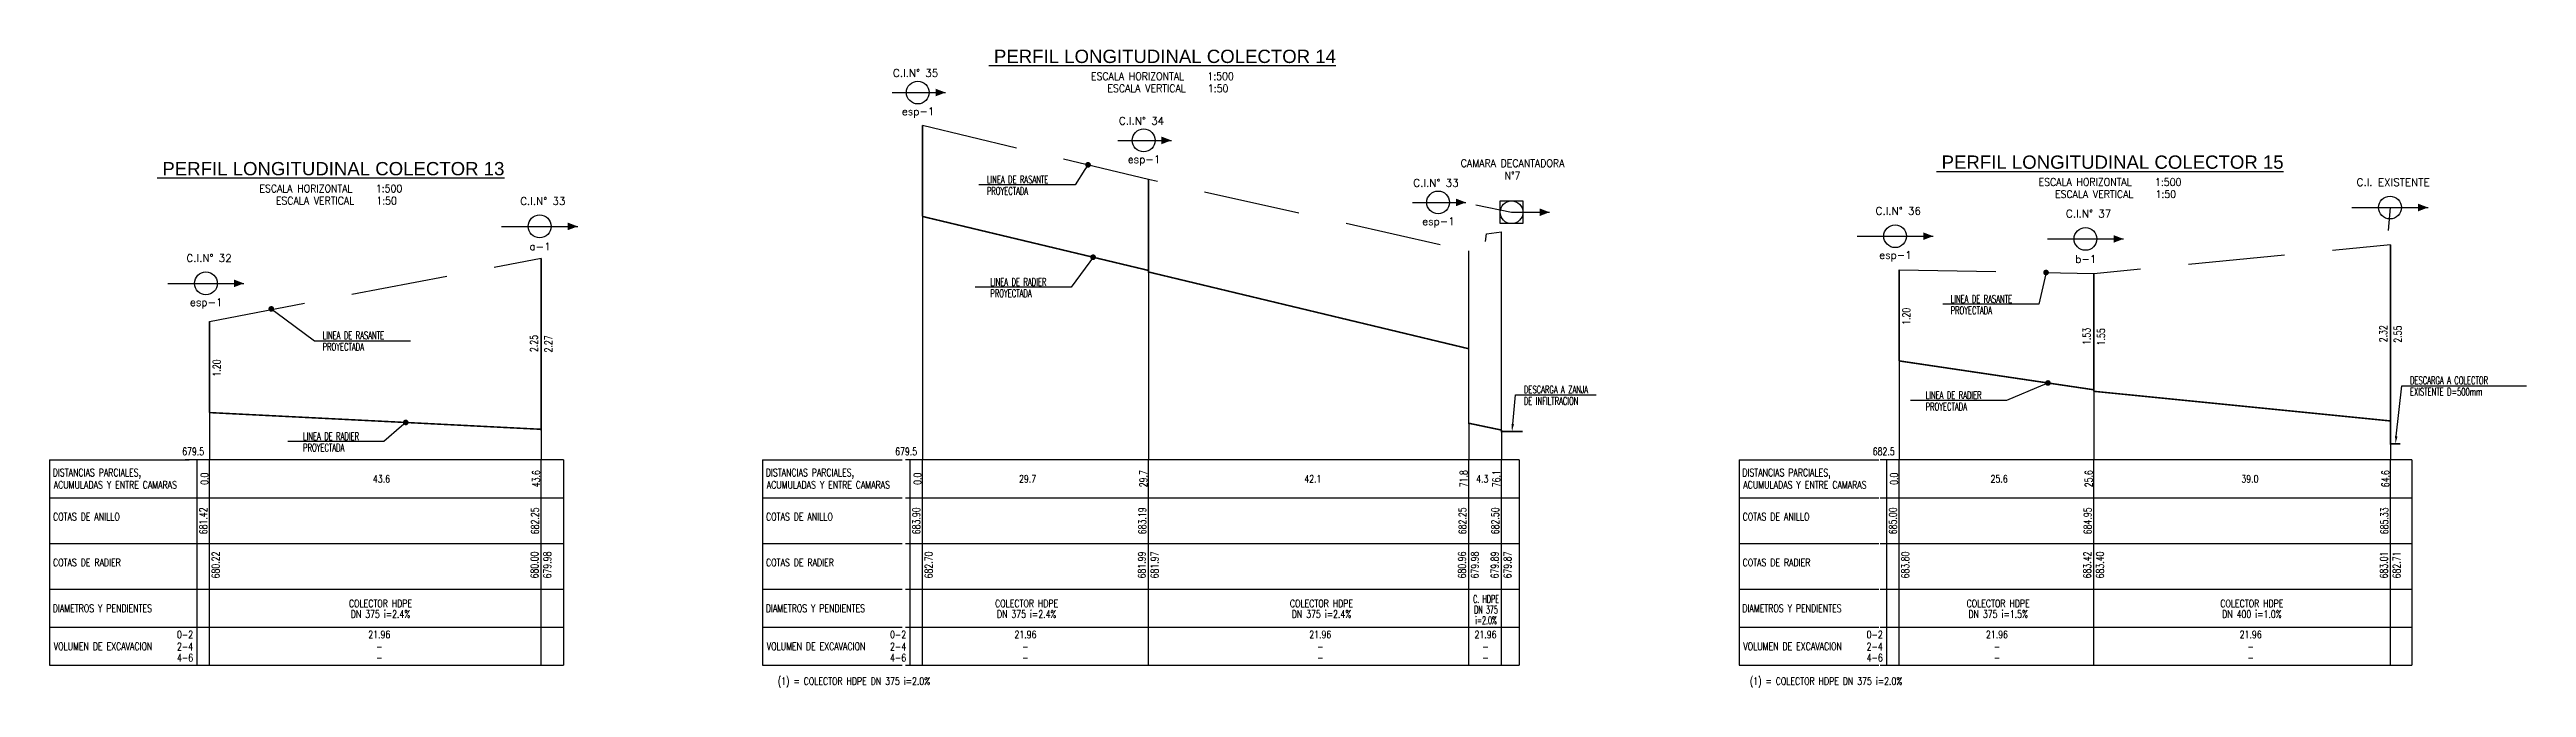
# Model space of a CAD drawing. Extents: x 350769 to 354978, y 6304672 to 6307963.
# Drawn here: x 354370.5 to 354696.1, y 6304672 to 6304755.9 of the extents above; entities that cross this region are included whole.
import ezdxf
from ezdxf import colors
from ezdxf.entities.mleader import LeaderData, LeaderLine
from ezdxf.enums import TextEntityAlignment as Align
from ezdxf.math import Vec2, Vec3

# ---------------------------------------------------------------- set-up
doc = ezdxf.new("R2010")
doc.units = 0
doc.linetypes.add('DASHED', pattern=[19.049999999999997, 12.7, -6.35])
doc.layers.get('0').update_dxf_attribs({"linetype": 'CONTINUOUS'})
for name, color, linetype in [('00-ALL SALIDA SUMIDERO', 1, 'CONTINUOUS'), ('00-FORMATO', 6, 'CONTINUOUS'), ('00_All ext_Txt', 4, 'CONTINUOUS'), ('03_Pav ext_Cota 250', 7, 'CONTINUOUS'), ('03_S2_Pav ext_Borde vereda', 7, 'CONTINUOUS'), ('05', 3, 'CONTINUOUS'), ('C-ROAD-PROF', 3, 'CONTINUOUS'), ('Perfil perfil cajon', 6, 'CONTINUOUS'), ('Perfil perfil texto', 3, 'CONTINUOUS')]:
    doc.layers.add(name, color=color, linetype=linetype)
doc.styles.add('lluvias DET-ROMANS', font='ROMANS.SHX', dxfattribs={"width": 0.9, "height": 2})
doc.styles.add('NEGRITA', font='swisse.ttf')
doc.styles.add('ROMANS', font='romans.shx', dxfattribs={"width": 0.65})

# ---------------------------------------------------------------- blocks, each defined once
blk = doc.blocks.new('_Dot')
at = {"color": 0, "linetype": 'ByBlock', "lineweight": -2}
blk.add_line((-0.5, 0), (-1, 0), dxfattribs=at)
at = {"color": 0, "linetype": 'ByBlock', "const_width": 0.5}
blk.add_lwpolyline([(-0.25, 0, 1), (0.25, 0, 1)], format="xyb", close=True, dxfattribs=at)

msp = doc.modelspace()

# ---------------------------------------------------------------- linework, layer by layer
at = {"layer": '00-ALL SALIDA SUMIDERO', "ltscale": 0.5}
for points, elevation in [([(354488.3132456957, 6304750.265610069, 0, 1, 0), (354487.0095989314, 6304750.265610069, 0, 0, 0)], -1.274502462725251e-08), ([(354518.0070267681, 6304743.968297129, 0, 1, 0), (354516.7033800037, 6304743.968297129, 0, 0, 0)], -1.274502462725251e-08), ([(354556.7181971252, 6304735.807557489, 0, 1, 0), (354555.4145503609, 6304735.807557489, 0, 0, 0)], -1.274502462725251e-08), ([(354618.1522332717, 6304731.366828771, 0, 1, 0), (354616.8485865073, 6304731.366828771, 0, 0, 0)], -1e-10), ([(354396.0790905904, 6304725.157192903, 0, 1, 0), (354394.775443826, 6304725.157192903, 0, 0, 0)], -1e-10)]:
    msp.add_lwpolyline(points, format="xyseb", dxfattribs=dict(at, elevation=elevation))
at = {"layer": '00-ALL SALIDA SUMIDERO', "ltscale": 0.5, "const_width": 0.2}
for points in [[(354485.2890310542, 6304733.959899182), (354485.2890310542, 6304745.959899182)], [(354514.9890310543, 6304738.859899169), (354514.9890310543, 6304726.659899169), (354557.0890310542, 6304716.559899148)], [(354485.2890310542, 6304733.959899182), (354514.9890310543, 6304726.859899183)], [(354561.3890310542, 6304731.959899146), (354561.3890310542, 6304705.659899146), (354564.1679189082, 6304705.659899146)], [(354678.2710682827, 6304730.259899332), (354678.2710682827, 6304704.059899289), (354679.5839481231, 6304704.059899289)], [(354435.1517133757, 6304728.459899166), (354435.1517133757, 6304705.759899182)], [(354557.0890310542, 6304729.459899148), (354557.0890310542, 6304706.759899182), (354561.3890310542, 6304705.859899146)], [(354613.6710682827, 6304726.95989933), (354613.6710682827, 6304714.959899332)], [(354639.2710682827, 6304726.45989929), (354639.2710682827, 6304710.95989929)], [(354391.5517133757, 6304720.159899184), (354391.5517133757, 6304708.159899183)], [(354613.6710682827, 6304714.959899332), (354639.2710682827, 6304711.159899333)], [(354639.2710682827, 6304710.95989929), (354678.2710682827, 6304707.059899289)], [(354391.5517133757, 6304708.159899183), (354435.1517133757, 6304705.959899182)]]:
    msp.add_lwpolyline(points, dxfattribs=at)
at = {"layer": '00-ALL SALIDA SUMIDERO', "ltscale": 0.5}
for points in [[(354439.9546365809, 6304732.655357709, 0, 1, 0), (354438.6509898165, 6304732.655357709, 0, 0, 0)], [(354567.7206265252, 6304734.515368352, 0, 1, 0), (354566.4169797609, 6304734.515368352, 0, 0, 0)], [(354683.2080262834, 6304735.138360329, 0, 1, 0), (354681.904379519, 6304735.138360329, 0, 0, 0)], [(354643.1747656375, 6304731.006807437, 0, 1, 0), (354641.8711188731, 6304731.006807437, 0, 0, 0)]]:
    msp.add_lwpolyline(points, format="xyseb", dxfattribs=at)
at = {"layer": '03_Pav ext_Cota 250', "color": 7}
for points in [[(354391.5517133757, 6304674.908357416), (354391.5517133757, 6304701.959899182)], [(354435.1517133757, 6304674.908357416), (354435.1517133757, 6304701.959899182)], [(354485.2890310542, 6304674.908357416), (354485.2890310542, 6304701.959899182)], [(354514.9890310543, 6304674.908357416), (354514.9890310543, 6304701.959899182)], [(354557.0890310542, 6304674.908357416), (354557.0890310542, 6304701.959899182)], [(354561.3890310542, 6304674.908357416), (354561.3890310542, 6304701.959899182)], [(354613.6710682827, 6304674.908357566), (354613.6710682827, 6304701.959899332)], [(354639.2710682827, 6304674.908357523), (354639.2710682827, 6304701.95989929)], [(354678.2710682827, 6304674.908357523), (354678.2710682827, 6304701.95989929)]]:
    msp.add_lwpolyline(points, dxfattribs=at)
at = {"layer": '03_S2_Pav ext_Borde vereda'}
for points in [[(354485.2890310542, 6304733.959899182), (354485.2890310542, 6304701.959899182)], [(354514.9890310543, 6304726.659899169), (354514.9890310543, 6304701.959899182)], [(354613.6710682827, 6304714.959899332), (354613.6710682827, 6304701.959899332)], [(354639.2710682827, 6304710.95989929), (354639.2710682827, 6304701.959899332)], [(354391.5517133757, 6304708.159899183), (354391.5517133757, 6304701.959899182)], [(354678.2710682827, 6304706.859899333), (354678.2710682827, 6304701.959899332)], [(354435.1517133757, 6304705.759899182), (354435.1517133757, 6304701.959899182)], [(354557.0890310542, 6304706.759899182), (354557.0890310542, 6304701.959899182)], [(354561.3890310542, 6304705.859899146), (354561.3890310542, 6304701.959899182)]]:
    msp.add_lwpolyline(points, dxfattribs=at)
at = {"layer": '05', "color": 1}
for p, q in [((354481.2836306981, 6304750.26561007, -1.274502462725251e-08), (354488.3132456957, 6304750.265610069, -1.274502462725251e-08)), ((354510.9774117704, 6304743.96829713, -1.274502462725251e-08), (354518.0070267681, 6304743.968297129, -1.274502462725251e-08)), ((354549.6885821276, 6304735.80755749, -1.274502462725251e-08), (354556.7181971252, 6304735.807557489, -1.274502462725251e-08)), ((354562.7206265252, 6304734.515368352), (354567.7206265252, 6304734.515368352)), ((354673.2080262834, 6304735.138360329), (354683.2080262834, 6304735.138360329)), ((354429.9546365809, 6304732.655357709), (354439.9546365809, 6304732.655357709)), ((354608.1522332717, 6304731.366828771), (354618.1522332717, 6304731.366828771)), ((354633.1747656375, 6304731.006807437), (354643.1747656375, 6304731.006807437)), ((354386.0790905904, 6304725.157192903), (354396.0790905904, 6304725.157192903))]:
    msp.add_line(p, q, dxfattribs=at)
for points in [[(354558.0243668852, 6304735.508454985), (354562.7206265252, 6304734.515368352)], [(354678.2080262834, 6304735.138360329), (354677.9808113406, 6304732.124257944)]]:
    msp.add_lwpolyline(points, dxfattribs=at)
msp.add_lwpolyline([(354564.2206265252, 6304733.015368352), (354561.2206265252, 6304733.015368352), (354561.2206265252, 6304736.015368352), (354564.2206265252, 6304736.015368352)], close=True, dxfattribs=at)
for centre in [(354484.6668209241, 6304750.265610069, -1.274502462725251e-08), (354514.3606019964, 6304743.968297129, -1.274502462725251e-08), (354553.0717723536, 6304735.807557489, -1.274502462725251e-08), (354678.2080262834, 6304735.138360329), (354434.9546365809, 6304732.655357709), (354562.7206265252, 6304734.515368352), (354613.1522332717, 6304731.366828771), (354638.1747656375, 6304731.006807437), (354391.0790905904, 6304725.157192903)]:
    msp.add_circle(centre, 1.5, dxfattribs=at)
at = {"layer": 'C-ROAD-PROF', "color": 3, "linetype": 'DASHED', "lineweight": -3, "flags": 128}
for points in [[(354485.2890310542, 6304745.959899182), (354514.9890310543, 6304738.859899169), (354557.0890310542, 6304729.459899148), (354559.3115375848, 6304730.652856364), (354559.4388050489, 6304731.681760794), (354561.3890310542, 6304731.959899146)], [(354613.6710682827, 6304726.95989933), (354639.2710682827, 6304726.45989929), (354678.2710682827, 6304730.259899332)], [(354391.5517133757, 6304720.159899184), (354435.1517133757, 6304728.459899166)]]:
    msp.add_lwpolyline(points, dxfattribs=at)
at = {"layer": 'Perfil perfil cajon'}
for p, q in [((354370.5236405121, 6304701.959899376), (354388.8718815919, 6304701.959899377)), ((354370.5236405121, 6304701.959899376), (354370.5236405107, 6304674.908357611)), ((354438.0932099194, 6304701.959899164), (354388.3501472573, 6304701.959899186)), ((354389.8928946177, 6304701.959899376), (354389.8928946165, 6304674.90835761)), ((354464.2609581907, 6304701.959899186), (354482.6091992704, 6304701.959899187)), ((354464.2609581906, 6304701.959899186), (354464.2609581892, 6304674.908357421)), ((354563.7367685188, 6304701.959899145), (354483.0524462583, 6304701.959899186)), ((354483.6302122962, 6304701.959899186), (354483.630212295, 6304674.90835742)), ((354592.6429954191, 6304701.959899336), (354610.9912364989, 6304701.959899337)), ((354592.642995419, 6304701.959899336), (354592.6429954176, 6304674.908357571)), ((354681.0897300485, 6304701.959899297), (354611.1686968845, 6304701.959899336)), ((354612.0122495246, 6304701.959899336), (354612.0122495235, 6304674.90835757)), ((354370.5236405107, 6304674.90835761), (354388.8718815901, 6304674.90835761)), ((354464.2609581893, 6304674.90835742), (354482.6091992686, 6304674.90835742)), ((354592.6429954177, 6304674.90835757), (354610.991236497, 6304674.90835757))]:
    msp.add_line(p, q, dxfattribs=at)
at = {"layer": 'Perfil perfil cajon', "color": 7}
for p, q in [((354370.5236405119, 6304696.959899379), (354388.8718815919, 6304696.959899375)), ((354388.3501472573, 6304696.959899184), (354438.0932099181, 6304696.959899162)), ((354464.2609581904, 6304696.959899189), (354482.6091992704, 6304696.959899185)), ((354483.0524462583, 6304696.959899184), (354563.7367685175, 6304696.959899143)), ((354592.6429954189, 6304696.959899339), (354610.9912364998, 6304696.959899335)), ((354611.1686968845, 6304696.959899334), (354681.0897300472, 6304696.959899295)), ((354370.5236405116, 6304690.934128493), (354388.871881591, 6304690.934128493)), ((354388.3501472563, 6304690.934128302), (354438.0932099166, 6304690.934128277)), ((354464.2609581901, 6304690.934128303), (354482.6091992695, 6304690.934128303)), ((354483.0524462573, 6304690.934128302), (354563.736768516, 6304690.934128258)), ((354592.6429954185, 6304690.934128453), (354610.9912364979, 6304690.934128453)), ((354611.1686968835, 6304690.934128452), (354681.0897300456, 6304690.93412841)), ((354370.5236405112, 6304684.90835761), (354388.8718815901, 6304684.908357607)), ((354388.3501472563, 6304684.908357418), (354438.093209915, 6304684.908357393)), ((354464.2609581897, 6304684.90835742), (354482.6091992686, 6304684.908357417)), ((354483.0524462573, 6304684.908357418), (354563.7367685144, 6304684.908357374)), ((354592.6429954182, 6304684.90835757), (354610.991236497, 6304684.908357567)), ((354611.1686968835, 6304684.908357568), (354681.0897300441, 6304684.908357526)), ((354370.523640511, 6304679.908357611), (354388.8718815901, 6304679.908357611)), ((354388.3501472554, 6304679.90835742), (354438.0932099136, 6304679.908357395)), ((354464.2609581895, 6304679.908357421), (354482.6091992686, 6304679.908357421)), ((354483.0524462564, 6304679.90835742), (354563.736768513, 6304679.908357376)), ((354592.6429954179, 6304679.908357571), (354610.991236497, 6304679.908357571)), ((354611.1686968826, 6304679.90835757), (354681.0897300427, 6304679.908357528))]:
    msp.add_line(p, q, dxfattribs=at)
at = {"layer": 'Perfil perfil cajon'}
for points in [[(354438.0932099194, 6304701.959899129), (354438.0932099124, 6304674.908357363)], [(354563.7367685188, 6304701.959899111), (354563.7367685118, 6304674.908357345)], [(354681.0897300485, 6304701.959899263), (354681.0897300415, 6304674.908357496)], [(354388.3501472554, 6304674.908357419), (354438.0932099124, 6304674.908357397)], [(354483.0524462564, 6304674.908357419), (354563.7367685118, 6304674.908357378)], [(354611.1686968826, 6304674.908357569), (354681.0897300415, 6304674.90835753)]]:
    msp.add_lwpolyline(points, dxfattribs=at)

# ---------------------------------------------------------------- texts
at = {"layer": '00-FORMATO', "color": 6, "style": 'NEGRITA'}
for s, p in [('%%U PERFIL LONGITUDINAL COLECTOR 14', (354516.8211769181, 6304755.025636002)), ('%%U PERFIL LONGITUDINAL COLECTOR 13', (354407.5030409949, 6304740.250223344)), ('%%U PERFIL LONGITUDINAL COLECTOR 15', (354641.4009856542, 6304741.107574421))]:
    msp.add_text(s, height=1.750000116368201, dxfattribs=at).set_placement(p, align=Align.MIDDLE)
at = {"layer": '00-FORMATO', "color": 0, "style": 'ROMANS', "width": 0.9}
for s, p in [('ESCALA HORIZONTAL   1:500', (354516.8211769181, 6304752.409353132)), ('ESCALA VERTICAL   1:50', (354517.5502506655, 6304750.812339823)), ('ESCALA HORIZONTAL   1:500', (354407.5030409949, 6304737.633940474)), ('ESCALA VERTICAL   1:50', (354408.2321147422, 6304736.036927165)), ('ESCALA HORIZONTAL   1:500', (354641.4009856542, 6304738.491291551)), ('ESCALA VERTICAL   1:50', (354642.1300594015, 6304736.894278241))]:
    msp.add_text(s, height=1.000000066496115, dxfattribs=at).set_placement(p, align=Align.MIDDLE)
at = {"layer": 'Perfil perfil texto', "color": 0, "style": 'lluvias DET-ROMANS'}
for s, p in [('C.I.N%%D 35', (354484.3845776343, 6304752.83559471, -1.274502462725251e-08)), ('esp-1', (354484.7150537307, 6304747.619847806, -1.274502462725251e-08)), ('C.I.N%%D 34', (354514.0783587067, 6304746.53828177, -1.274502462725251e-08)), ('esp-1', (354514.408834803, 6304741.322534867, -1.274502462725251e-08)), ('C.I.N%%D 33', (354435.3694580141, 6304735.982487971)), ('C.I.N%%D 33', (354552.7895290639, 6304738.37754213, -1.274502462725251e-08)), ('C.I. EXISTENTE', (354678.6228477166, 6304738.465490591)), ('esp-1', (354553.1200051602, 6304733.161795226, -1.274502462725251e-08)), ('C.I.N%%D 36', (354613.5670547049, 6304734.693959033)), ('C.I.N%%D 37', (354638.5895870707, 6304734.333937699)), ('a-1', (354435.0028693875, 6304730.009595446)), ('C.I.N%%D 32', (354391.4939120236, 6304728.484323164)), ('esp-1', (354613.2004660783, 6304728.721066508)), ('b-1', (354638.2229984441, 6304728.361045174)), ('esp-1', (354391.127323397, 6304722.51143064))]:
    msp.add_text(s, height=1, rotation=359.9999999466392, dxfattribs=at).set_placement(p, align=Align.MIDDLE)
at = {"layer": 'Perfil perfil texto', "color": 0, "style": 'lluvias DET-ROMANS', "width": 0.75}
for s, rotation, p in [('1.20', 89.99999994663915, (354614.6179322471, 6304720.825343054)), ('2.25', 89.99999994663915, (354434.197747691, 6304717.248889985)), ('2.27', 89.99999994663915, (354436.0985773401, 6304717.19159832)), ('1.53', 89.99999994663915, (354638.3171025979, 6304718.182634678)), ('1.55', 89.99999994663915, (354640.2179322471, 6304718.125343013)), ('2.32', 89.99999994663915, (354677.3171025979, 6304718.53299369)), ('2.55', 89.99999994663915, (354679.2179322471, 6304718.475702025)), ('1.20', 89.99999994663915, (354392.4985773402, 6304714.025342906)), ('43.6', 359.9999999466392, (354414.1620464009, 6304699.440087789)), ('29.7', 359.9999999466392, (354499.1050472143, 6304699.440087789)), ('42.1', 359.9999999466392, (354536.6000016713, 6304699.440087789)), ('4.3', 359.9999999466392, (354558.8826772172, 6304699.440087789)), ('25.6', 359.9999999466392, (354626.8200044936, 6304699.440087939)), ('39.0', 359.9999999466392, (354659.7944367138, 6304699.440087939)), ('681.42', 90.00000005336085, (354390.7375825201, 6304693.916628232)), ('682.25', 90.00000005336085, (354434.33758252, 6304693.916628236)), ('683.90', 90.00000005336085, (354484.4749001986, 6304693.916628232)), ('683.19', 90.00000005336085, (354514.1749001986, 6304693.916628199)), ('682.25', 90.00000005336085, (354556.2749001986, 6304693.916628188)), ('682.50', 90.00000005336085, (354560.5749001986, 6304693.916628191)), ('685.00', 90.00000005336085, (354612.856937427, 6304693.916628382)), ('684.95', 90.00000005336085, (354638.456937427, 6304693.916628343)), ('685.33', 90.00000005336085, (354677.456937427, 6304693.916628343)), ('680.22', 90.00000005336085, (354392.3612745828, 6304688.107507311)), ('680.00', 90.00000005336085, (354434.2825141562, 6304688.107507315)), ('679.98', 90.00000005336085, (354435.9612745828, 6304688.107507315)), ('682.70', 90.00000005336085, (354486.0985922613, 6304688.107507311)), ('681.99', 90.00000005336085, (354514.1198318347, 6304688.107507277)), ('681.97', 90.00000005336085, (354515.7985922613, 6304688.107507277)), ('680.96', 90.00000005336085, (354556.2198318347, 6304688.107507267)), ('679.98', 90.00000005336085, (354557.8985922613, 6304688.107507267)), ('679.89', 90.00000005336085, (354560.5198318347, 6304688.10750727)), ('679.87', 90.00000005336085, (354562.1985922613, 6304688.10750727)), ('683.80', 90.00000005336085, (354614.4806294898, 6304688.107507461)), ('683.42', 90.00000005336085, (354638.4018690631, 6304688.107507422)), ('683.40', 90.00000005336085, (354640.0806294897, 6304688.107507422)), ('683.01', 90.00000005336085, (354677.4018690631, 6304688.107507422)), ('682.71', 90.00000005336085, (354679.0806294897, 6304688.107507422))]:
    msp.add_text(s, height=0.9999999999999994, rotation=rotation, dxfattribs=at).set_placement(p, align=Align.MIDDLE_CENTER)
for s, p in [('679.5', (354387.9624187117, 6304702.547145637)), ('679.5', (354481.6911611308, 6304702.547145637)), ('682.5', (354610.2015062068, 6304702.547145787))]:
    msp.add_text(s, height=0.9999999999999994, rotation=359.9999999466392, dxfattribs=at).set_placement(p)
for s, p in [('DISTANCIAS PARCIALES,', (354370.9458137899, 6304700.269423191)), ('DISTANCIAS PARCIALES,', (354464.6831314684, 6304700.269423001)), ('DISTANCIAS PARCIALES,', (354593.0651686969, 6304700.26942315)), ('ACUMULADAS Y ENTRE CAMARAS', (354371.0791471224, 6304698.650375572)), ('ACUMULADAS Y ENTRE CAMARAS', (354464.8164648009, 6304698.650375382)), ('ACUMULADAS Y ENTRE CAMARAS', (354593.1985020294, 6304698.650375532)), ('COTAS DE ANILLO', (354370.9886709272, 6304694.459899382)), ('COTAS DE ANILLO', (354464.7259886057, 6304694.459899192)), ('COTAS DE ANILLO', (354593.1080258341, 6304694.459899342)), ('COTAS DE RADIER', (354370.9886709244, 6304688.434128494)), ('COTAS DE RADIER', (354464.7259886029, 6304688.434128304)), ('COTAS DE RADIER', (354593.1080258313, 6304688.434128454)), ('DIAMETROS Y PENDIENTES', (354370.9458137787, 6304682.408357615)), ('DIAMETROS Y PENDIENTES', (354464.6831314572, 6304682.408357425)), ('DIAMETROS Y PENDIENTES', (354593.0651686857, 6304682.408357575)), ('VOLUMEN DE EXCAVACION', (354371.0791471097, 6304677.408357613)), ('VOLUMEN DE EXCAVACION', (354464.8164647882, 6304677.408357423)), ('VOLUMEN DE EXCAVACION', (354593.1985020167, 6304677.408357573))]:
    msp.add_text(s, height=0.9999999999999994, rotation=359.9999999466392, dxfattribs=at).set_placement(p, align=Align.MIDDLE_LEFT)
for s, p in [('43.6', (354434.9916984988, 6304699.459899175)), ('29.7', (354514.8290161774, 6304699.459899138)), ('71.8', (354556.9290161774, 6304699.459899127)), ('76.1', (354561.2290161774, 6304699.45989913)), ('25.6', (354639.1110534058, 6304699.459899282)), ('64.6', (354678.1110534058, 6304699.459899282)), ('0.0', (354391.3916984989, 6304699.459899175)), ('0.0', (354485.1290161774, 6304699.459899175)), ('0.0', (354613.5110534058, 6304699.459899325))]:
    msp.add_text(s, height=0.9999999999999994, rotation=90.00000005336085, dxfattribs=at).set_placement(p, align=Align.CENTER)
for s, p in [('0-2', (354388.3428211942, 6304678.965021359)), ('2-4', (354388.3428211942, 6304677.378382214)), ('21.96', (354413.8772642839, 6304678.965021191)), ('0-2', (354482.0801388727, 6304678.965021169)), ('2-4', (354482.0801388727, 6304677.378382024)), ('21.96', (354498.8202650973, 6304678.965021191)), ('21.96', (354537.578030045, 6304678.965021191)), ('21.96', (354559.3014543913, 6304678.965021191)), ('0-2', (354610.4621761012, 6304678.965021319)), ('2-4', (354610.4621761012, 6304677.378382174)), ('21.96', (354626.5352223766, 6304678.965021341)), ('21.96', (354659.8925215718, 6304678.965021341)), ('4-6', (354388.3428211942, 6304675.905328587)), ('-', (354413.8772642849, 6304677.378382044)), ('-', (354413.8772642839, 6304675.905328419)), ('4-6', (354482.0801388727, 6304675.905328397)), ('-', (354498.8202650982, 6304677.378382044)), ('-', (354498.8202650973, 6304675.905328419)), ('-', (354537.5780300459, 6304677.378382044)), ('-', (354537.578030045, 6304675.905328419)), ('-', (354559.3014543923, 6304677.378382044)), ('-', (354559.3014543913, 6304675.905328419)), ('4-6', (354610.4621761012, 6304675.905328547)), ('-', (354626.5352223776, 6304677.378382194)), ('-', (354626.5352223766, 6304675.905328569)), ('-', (354659.8925215728, 6304677.378382194)), ('-', (354659.8925215718, 6304675.905328569))]:
    msp.add_text(s, height=0.9999999999999994, rotation=359.9999999466392, dxfattribs=at).set_placement(p, align=Align.MIDDLE)
at = {"layer": 'Perfil perfil texto', "color": 0, "attachment_point": 2, "style": 'lluvias DET-ROMANS'}
for s, insert, char_height, width, rotation, line_spacing_factor in [('CAMARA DECANTADORA \\PN%%D7', (354562.8538553563, 6304741.466331968), 1, 13.2085714290227, 359.9999999733196, 0.9806521173167446), ('{\\W0.5;C. HDPE \\PDN 375 \\Pi=2.0%}', (354559.3717979869, 6304684.126822489), 0.9999999999999994, 12.13178571521333, 359.99999994663915, 0.8392062547483613), ('{\\W0.75;COLECTOR HDPE \\PDN 375 i=2.4%}', (354414.0348664543, 6304683.545002914), 0.9999999999999994, 12.13178571521333, 359.99999994663915, 0.8392062547483613), ('{\\W0.75;COLECTOR HDPE \\PDN 375 i=2.4%}', (354498.9778672676, 6304683.545002914), 0.9999999999999994, 12.13178571521333, 359.99999994663915, 0.8392062547483613), ('{\\W0.75;COLECTOR HDPE \\PDN 375 i=2.4%}', (354537.7356322153, 6304683.545002914), 0.9999999999999994, 12.13178571521333, 359.99999994663915, 0.8392062547483613), ('{\\W0.75;COLECTOR HDPE \\PDN 375 i=1.5%}', (354626.6928245469, 6304683.545003064), 0.9999999999999994, 12.13178571521333, 359.99999994663915, 0.8392062547483613), ('{\\W0.75;COLECTOR HDPE \\PDN 400 i=1.0%}', (354660.0501237421, 6304683.545003064), 0.9999999999999994, 12.13178571521333, 359.99999994663915, 0.8392062547483613), ('{\\W0.75;(1) = COLECTOR HDPE DN 375 i=2.0%}', (354476.2738325685, 6304673.325725238), 0.9999999999999994, 83.57829935305978, 359.99999994663915, 0.8392062547483613), ('{\\W0.75;(1) = COLECTOR HDPE DN 375 i=2.0%}', (354604.0673423206, 6304673.325725388), 0.9999999999999994, 83.57829935305978, 359.99999994663915, 0.8392062547483613)]:
    msp.add_mtext(s, dxfattribs=dict(at, insert=insert, char_height=char_height, width=width, rotation=rotation, line_spacing_factor=line_spacing_factor))

# ---------------------------------------------------------------- leaders
at = {"layer": '00_All ext_Txt'}
ml = msp.add_multileader_mtext('Standard', dxfattribs=at)
ml.set_content('{\\C256;LINEA DE RASANTE PROYECTADA}', color=2, style='ROMANS')
ml.set_leader_properties(color=7)
ml.set_arrow_properties(name='DOT')
ml.build(insert=Vec2(0, 0))
ml.multileader.update_dxf_attribs({"text_left_attachment_type": 6, "text_right_attachment_type": 6, "dogleg_length": 0.4164050059420628, "arrow_head_size": 0.75})
ctx = ml.context
ctx.base_point, ctx.char_height, ctx.arrow_head_size, ctx.landing_gap_size, ctx.plane_origin, ctx.plane_x_axis, ctx.plane_y_axis = Vec3(354493.6982887608, 6304738.121817451, 2.820012762996353e-08), 1, 0.75, 0.05000000250530529, Vec3(354503.109249313, 6304744.398252823, 2.402527436168866e-08), Vec3(1, -1.27675647831893e-15, -3.517525297178413e-09), Vec3(1.292968947391459e-15, 1, 4.609055430399856e-09)
ctx.left_attachment, ctx.right_attachment = 6, 6
notes = []
notes.append((ctx, [(1, (1, 1, 0), (354505.3386179121, 6304738.121817451, -1.274502462731372e-08), (-1, 1.27675647831893e-15, 3.517525297178411e-09), 1.040329146316736, [(1, [(354507.0466340612, 6304740.758586669, -6.599999143277952e-09)], 0, [])])]))
ctx.mtext.insert, ctx.mtext.text_direction, ctx.mtext.rotation, ctx.mtext.width, ctx.mtext.line_spacing_factor, ctx.mtext.line_spacing_style, ctx.mtext.flow_direction, ctx.mtext.extrusion = Vec3(354493.7482887633, 6304739.321817451, 3.355511787277196e-08), Vec3(1, -1.27675647831893e-15, -3.517525297178413e-09), 6.283185307179585, 11.43449085514294, 0.8999999999999998, 2, 5, Vec3(3.517525297178409e-09, -4.609055430399863e-09, 1)
ml = msp.add_multileader_mtext('Standard', dxfattribs=at)
ml.set_content('{\\C256;LINEA DE RADIER PROYECTADA}', color=2, style='ROMANS')
ml.set_leader_properties(color=7)
ml.set_arrow_properties(name='DOT')
ml.build(insert=Vec2(0, 0))
ml.multileader.update_dxf_attribs({"text_left_attachment_type": 6, "text_right_attachment_type": 6, "dogleg_length": 0.4164050059420628, "arrow_head_size": 0.75})
ctx = ml.context
ctx.base_point, ctx.char_height, ctx.arrow_head_size, ctx.landing_gap_size, ctx.plane_origin, ctx.plane_x_axis, ctx.plane_y_axis = Vec3(354494.160109731, 6304724.65400166, 2.947815309986842e-08), 1, 0.75, 0.05000000250530529, Vec3(354505.3530724179, 6304729.756521458, 1.362442029042684e-08), Vec3(1, -1.27675647831893e-15, -3.517525297178413e-09), Vec3(1.292968947391459e-15, 1, 4.609055430399856e-09)
ctx.left_attachment, ctx.right_attachment = 6, 6
notes.append((ctx, [(1, (1, 1, 0), (354504.8361531681, 6304724.65400166, -8.075099763701065e-09), (-1, 1.27675647831893e-15, 3.517525297178411e-09), 1.040329146316736, [(1, [(354507.7107394936, 6304728.599827468)], 0, [])])]))
ctx.mtext.insert, ctx.mtext.text_direction, ctx.mtext.rotation, ctx.mtext.width, ctx.mtext.line_spacing_factor, ctx.mtext.line_spacing_style, ctx.mtext.flow_direction, ctx.mtext.extrusion = Vec3(354494.2101097335, 6304725.85400166, 3.483314334267683e-08), Vec3(1, -1.27675647831893e-15, -3.517525297178413e-09), 6.283185307179585, 11.43449085514294, 0.8999999999999998, 2, 5, Vec3(3.517525297178409e-09, -4.609055430399863e-09, 1)
ml = msp.add_multileader_mtext('Standard', dxfattribs=at)
ml.set_content('{\\C256;LINEA DE RASANTE PROYECTADA}', color=2, style='ROMANS')
ml.set_leader_properties(color=7)
ml.set_arrow_properties(name='DOT')
ml.build(insert=Vec2(0, 0))
ml.multileader.update_dxf_attribs({"text_left_attachment_type": 6, "text_right_attachment_type": 6, "dogleg_length": 0.4164050059420628, "arrow_head_size": 0.75})
ctx = ml.context
ctx.base_point, ctx.char_height, ctx.arrow_head_size, ctx.landing_gap_size, ctx.plane_origin, ctx.plane_x_axis, ctx.plane_y_axis = Vec3(354620.3998676749, 6304722.407770108, 2.820012762996353e-08), 1, 0.75, 0.05000000250530529, Vec3(354629.8108282271, 6304743.684205484, 9.316110583056416e-08), Vec3(1, -1.27675647831893e-15, -3.517525297178413e-09), Vec3(1.292968947391459e-15, 1, 4.609055430399856e-09)
ctx.left_attachment, ctx.right_attachment = 6, 6
notes.append((ctx, [(1, (1, 1, 0), (354632.0401968262, 6304722.407770108, -1.274502462731372e-08), (-1, 1.27675647831893e-15, 3.517525297178411e-09), 1.040329146316736, [(1, [(354632.9905186156, 6304726.582566286, 3.154061440796362e-09)], 0, [])])]))
ctx.mtext.insert, ctx.mtext.text_direction, ctx.mtext.rotation, ctx.mtext.width, ctx.mtext.line_spacing_factor, ctx.mtext.line_spacing_style, ctx.mtext.flow_direction, ctx.mtext.extrusion = Vec3(354620.4498676774, 6304723.607770109, 3.355511787277199e-08), Vec3(1, -1.27675647831893e-15, -3.517525297178413e-09), 6.283185307179585, 11.43449085514294, 0.8999999999999998, 2, 5, Vec3(3.517525297178409e-09, -4.609055430399863e-09, 1)
ml = msp.add_multileader_mtext('Standard', dxfattribs=at)
ml.set_content('{\\C256;LINEA DE RASANTE PROYECTADA}', color=2, style='ROMANS')
ml.set_leader_properties(color=7)
ml.set_arrow_properties(name='DOT')
ml.build(insert=Vec2(0, 0))
ml.multileader.update_dxf_attribs({"text_left_attachment_type": 6, "text_right_attachment_type": 6, "dogleg_length": 0.4164050059420628, "arrow_head_size": 0.75})
ctx = ml.context
ctx.base_point, ctx.char_height, ctx.arrow_head_size, ctx.landing_gap_size, ctx.plane_origin, ctx.plane_x_axis, ctx.plane_y_axis = Vec3(354406.3800167275, 6304717.613932559), 1, 0.75, 0.05000000250530529, Vec3(354415.7909772797, 6304744.890367934, 9.316110583056416e-08), Vec3(1, -1.27675647831893e-15, -3.517525297178413e-09), Vec3(1.292968947391459e-15, 1, 4.609055430399856e-09)
ctx.left_attachment, ctx.right_attachment = 6, 6
notes.append((ctx, [(0, (1, 1, 0), (354405.3396875812, 6304717.613932559, 4.20517913712552e-09), (1, -1.27675647831893e-15, -3.517525297178413e-09), 1.040329146316736, [(1, [(354399.678875836, 6304721.800243897, 4.34121686712668e-08)], 0, [])])]))
ctx.mtext.insert, ctx.mtext.text_direction, ctx.mtext.rotation, ctx.mtext.width, ctx.mtext.line_spacing_factor, ctx.mtext.line_spacing_style, ctx.mtext.flow_direction, ctx.mtext.extrusion = Vec3(354406.43001673, 6304718.813932559, 5.900785290372803e-09), Vec3(1, -1.27675647831893e-15, -3.517525297178413e-09), 6.283185307179585, 11.43449085514294, 0.8999999999999998, 2, 5, Vec3(3.517525297178409e-09, -4.609055430399863e-09, 1)
ml = msp.add_multileader_mtext('Standard', dxfattribs=at)
ml.set_content('{\\C256;DESCARGA A ZANJA DE INFILTRACION}', color=2, style='ROMANS')
ml.set_leader_properties(color=7)
ml.build(insert=Vec2(0, 0))
ml.multileader.update_dxf_attribs({"text_left_attachment_type": 6, "text_right_attachment_type": 6, "dogleg_length": 0.4164050059420628, "arrow_head_size": 1})
ctx = ml.context
ctx.base_point, ctx.char_height, ctx.arrow_head_size, ctx.landing_gap_size, ctx.plane_origin, ctx.plane_x_axis, ctx.plane_y_axis = Vec3(354564.3027195001, 6304710.494444185, 1.692111740614778e-08), 1, 1, 0.05000000250530529, Vec3(354534.3249671701, 6304717.48850623, 1.546046392349194e-07), Vec3(1, -1.27675647831893e-15, -3.517525297178413e-09), Vec3(1.292968947391459e-15, 1, 4.609055430399856e-09)
ctx.left_attachment, ctx.right_attachment = 6, 6
notes.append((ctx, [(0, (1, 1, 0), (354563.2623903538, 6304710.494444185, 2.058050149570891e-08), (1, -1.333980486555479e-15, -3.51752529717841e-09), 1.040329146316736, [(1, [(354562.7784749812, 6304705.659899146)], 0, [])])]))
ctx.mtext.insert, ctx.mtext.text_direction, ctx.mtext.rotation, ctx.mtext.width, ctx.mtext.line_spacing_factor, ctx.mtext.line_spacing_style, ctx.mtext.flow_direction, ctx.mtext.extrusion = Vec3(354564.3527195026, 6304711.694444185, 2.22761076489562e-08), Vec3(1, -1.27675647831893e-15, -3.517525297178413e-09), 6.283185307179585, 9.390952380952383, 0.8999999999999998, 2, 5, Vec3(3.517525297178409e-09, -4.609055430399863e-09, 1)
ml = msp.add_multileader_mtext('Standard', dxfattribs=at)
ml.set_content('{\\C256;LINEA DE RADIER PROYECTADA}', color=2, style='ROMANS')
ml.set_leader_properties(color=7)
ml.set_arrow_properties(name='DOT')
ml.build(insert=Vec2(0, 0))
ml.multileader.update_dxf_attribs({"text_left_attachment_type": 6, "text_right_attachment_type": 6, "dogleg_length": 0.4164050059420628, "arrow_head_size": 0.75})
ctx = ml.context
ctx.base_point, ctx.char_height, ctx.arrow_head_size, ctx.landing_gap_size, ctx.plane_origin, ctx.plane_x_axis, ctx.plane_y_axis = Vec3(354617.1139459951, 6304709.75053996, 4.61114085740204e-08), 1, 0.75, 0.05000000250530529, Vec3(354630.8846217016, 6304728.211490283, 8.276025175930234e-08), Vec3(1, -1.27675647831893e-15, -3.517525297178413e-09), Vec3(1.292968947391459e-15, 1, 4.609055430399856e-09)
ctx.left_attachment, ctx.right_attachment = 6, 6
notes.append((ctx, [(1, (1, 1, 0), (354627.7899894321, 6304709.75053996, 8.558155710450919e-09), (-1, 1.27675647831893e-15, 3.517525297178411e-09), 1.040329146316736, [(1, [(354633.2422887773, 6304712.054796291)], 0, [])])]))
ctx.mtext.insert, ctx.mtext.text_direction, ctx.mtext.rotation, ctx.mtext.width, ctx.mtext.line_spacing_factor, ctx.mtext.line_spacing_style, ctx.mtext.flow_direction, ctx.mtext.extrusion = Vec3(354617.1639459976, 6304710.950539961, 5.146639881682887e-08), Vec3(1, -1.27675647831893e-15, -3.517525297178413e-09), 6.283185307179585, 11.43449085514294, 0.8999999999999998, 2, 5, Vec3(3.517525297178409e-09, -4.609055430399863e-09, 1)
ml = msp.add_multileader_mtext('Standard', dxfattribs=at)
ml.set_content('{\\C256;DESCARGA A COLECTOR EXISTENTE D=500mm}', color=2, style='ROMANS')
ml.set_leader_properties(color=7)
ml.build(insert=Vec2(0, 0))
ml.multileader.update_dxf_attribs({"text_left_attachment_type": 6, "text_right_attachment_type": 6, "dogleg_length": 0.4164050059420628, "arrow_head_size": 1})
ctx = ml.context
ctx.base_point, ctx.char_height, ctx.arrow_head_size, ctx.landing_gap_size, ctx.plane_origin, ctx.plane_x_axis, ctx.plane_y_axis = Vec3(354680.7912934243, 6304711.694444371, -9.989445555013598e-08), 1, 1, 0.05000000250530529, Vec3(354658.4839665313, 6304717.288506373, 4.355472962193383e-09), Vec3(1, -1.27675647831893e-15, -3.517525297178413e-09), Vec3(1.292968947391459e-15, 1, 4.609055430399856e-09)
ctx.left_attachment, ctx.right_attachment = 6, 6
notes.append((ctx, [(0, (1, 1, 0), (354679.750964278, 6304711.694444371, -9.623507146057485e-08), (1, -1.333980486555479e-15, -3.51752529717841e-09), 1.040329146316736, [(1, [(354678.9275082029, 6304704.059899289, -1.285265853517445e-07)], 0, [])])]))
ctx.mtext.insert, ctx.mtext.text_direction, ctx.mtext.rotation, ctx.mtext.width, ctx.mtext.line_spacing_factor, ctx.mtext.line_spacing_style, ctx.mtext.flow_direction, ctx.mtext.extrusion = Vec3(354680.8412934268, 6304712.894444372, -9.453946530732755e-08), Vec3(1, -1.27675647831893e-15, -3.517525297178413e-09), 6.283185307179585, 15.15418152429252, 0.8999999999999998, 2, 5, Vec3(3.517525297178409e-09, -4.609055430399863e-09, 1)
ml = msp.add_multileader_mtext('Standard', dxfattribs=at)
ml.set_content('{\\C256;LINEA DE RADIER PROYECTADA}', color=2, style='ROMANS')
ml.set_leader_properties(color=7)
ml.set_arrow_properties(name='DOT')
ml.build(insert=Vec2(0, 0))
ml.multileader.update_dxf_attribs({"text_left_attachment_type": 6, "text_right_attachment_type": 6, "dogleg_length": 0.4164050059420628, "arrow_head_size": 0.75})
ctx = ml.context
ctx.base_point, ctx.char_height, ctx.arrow_head_size, ctx.landing_gap_size, ctx.plane_origin, ctx.plane_x_axis, ctx.plane_y_axis = Vec3(354403.8059172167, 6304704.349943683, -4.063635812498303e-07), 1, 0.75, 0.05000000250530529, Vec3(354414.9988799036, 6304729.014514415, -3.32054736976685e-07), Vec3(1, -1.27675647831893e-15, -3.517525297178413e-09), Vec3(1.292968947391459e-15, 1, 4.609055430399856e-09)
ctx.left_attachment, ctx.right_attachment = 6, 6
notes.append((ctx, [(1, (1, 1, 0), (354414.4819606537, 6304704.349943683, -4.439168341133998e-07), (-1, 1.27675647831893e-15, 3.517525297178411e-09), 1.040329146316736, [(1, [(354417.3565469793, 6304706.857820422, -4.424693213183865e-07)], 0, [])])]))
ctx.mtext.insert, ctx.mtext.text_direction, ctx.mtext.rotation, ctx.mtext.width, ctx.mtext.line_spacing_factor, ctx.mtext.line_spacing_style, ctx.mtext.flow_direction, ctx.mtext.extrusion = Vec3(354403.8559172192, 6304705.549943684, -4.010085910070218e-07), Vec3(1, -1.27675647831893e-15, -3.517525297178413e-09), 6.283185307179585, 11.43449085514294, 0.8999999999999998, 2, 5, Vec3(3.517525297178409e-09, -4.609055430399863e-09, 1)
for ctx, leaders in notes:
    for number, flags, end, landing, length, lines in leaders:
        leader = LeaderData()
        leader.index, (leader.has_last_leader_line, leader.has_dogleg_vector, leader.attachment_direction) = number, flags
        leader.last_leader_point, leader.dogleg_vector, leader.dogleg_length = Vec3(end), Vec3(landing), length
        for number, points, colour, breaks in lines:
            line = LeaderLine()
            line.index, line.vertices, line.color, line.breaks = number, Vec3.list(points), colors.encode_raw_color(colour), breaks
            leader.lines.append(line)
        ctx.leaders.append(leader)

doc.saveas('drawing.dxf')
